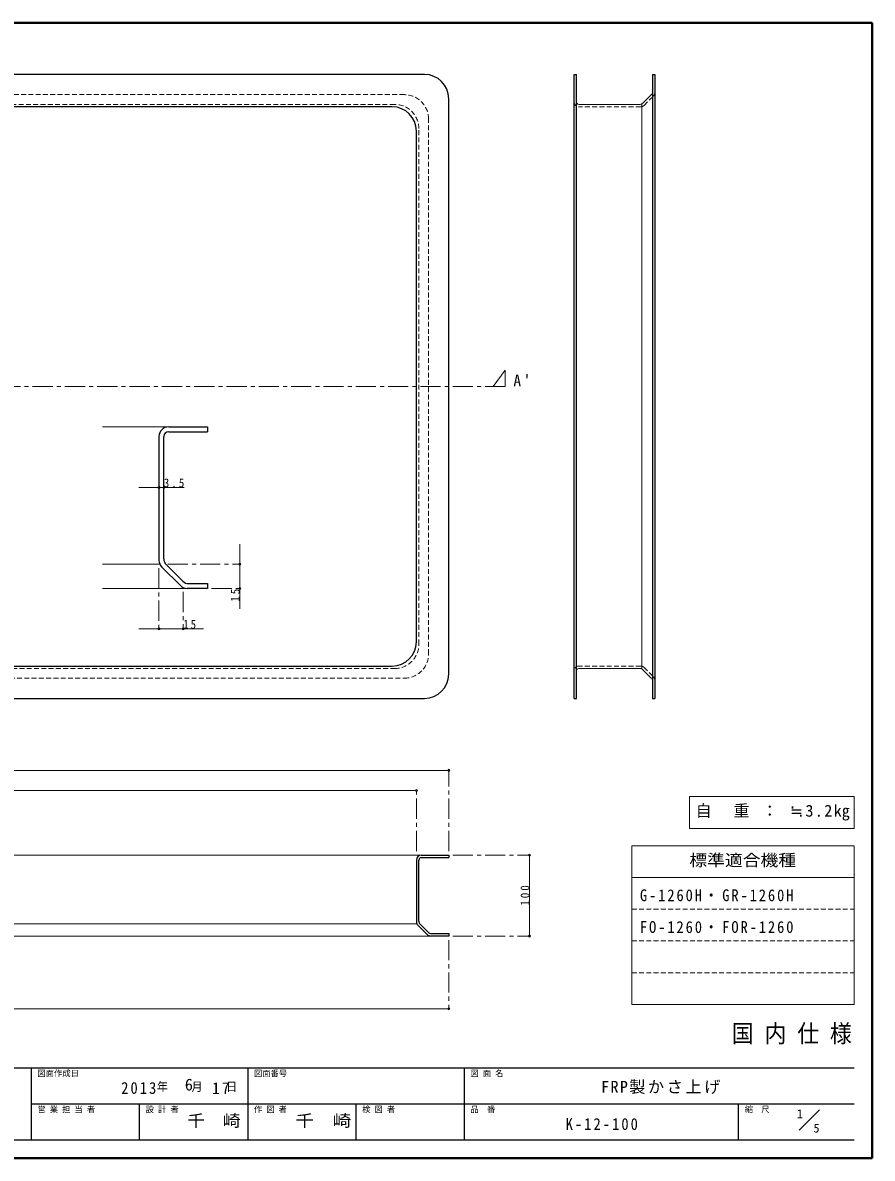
# Model space of a CAD drawing. Units: millimetres, scale not verified. Extents: x -1061 to 964, y -679 to 726.
# Drawn here: x -87 to 964, y -679 to 726 of the extents above; entities that cross this region are included whole.
import ezdxf
from ezdxf.enums import TextEntityAlignment as Align

# ---------------------------------------------------------------- set-up
doc = ezdxf.new("R2010")
doc.units = ezdxf.units.MM
doc.header["$LTSCALE"] = 5
doc.header["$PDMODE"] = 32
doc.header["$PDSIZE"] = 2.5
doc.linetypes.add('CHAIN1', pattern=[8, 5, -1, 1, -1])
doc.linetypes.add('DASHED1', pattern=[1.8, 1.2, -0.6])
doc.layers.add('0-0', color=7, linetype='Continuous', lineweight=18)
doc.styles.add('ＭＳ ゴシック', font='')
doc.styles.get('ＭＳ ゴシック').set_extended_font_data('MS Gothic')

msp = doc.modelspace()

# ---------------------------------------------------------------- linework, layer by layer
at = {"layer": '0-0', "color": 1, "lineweight": 40}
for p, q in [((963.599, 725.957), (-1061.401, 725.957)), ((963.599, -679.043), (963.599, 725.957)), ((963.599, -679.043), (-1061.401, -679.043))]:
    msp.add_line(p, q, dxfattribs=at)
at = {"layer": '0-0', "color": 5, "lineweight": 25}
for p, q in [((409.599, 661.957), (-902.401, 661.957)), ((594.599, 661.957), (597.599, 661.957)), ((594.599, -110.043), (594.599, 661.957)), ((597.599, -110.043), (597.599, 661.957)), ((691.599, 661.957), (694.599, 661.957)), ((691.599, 661.957), (691.599, -110.043)), ((694.599, 661.957), (694.599, -110.043)), ((369.599, 621.957), (-862.401, 621.957)), ((439.599, -80.043), (439.599, 631.957)), ((399.599, -40.043), (399.599, 591.957)), ((93.099, 225.957), (141.099, 225.957)), ((141.099, 225.957), (141.099, 219.957)), ((81.099, 213.957), (81.099, 60.927)), ((87.099, 62.584), (87.099, 213.957)), ((93.099, 219.957), (141.099, 219.957)), ((107.585, 29.471), (84.614, 52.442)), ((110.656, 34.886), (90.028, 55.513)), ((141.099, 25.957), (116.07, 25.957)), ((-862.401, -70.043), (369.599, -70.043)), ((-902.401, -110.043), (409.599, -110.043)), ((594.599, -110.043), (597.599, -110.043)), ((691.599, -110.043), (694.599, -110.043)), ((405.599, -304.043), (439.599, -304.043)), ((405.599, -307.043), (439.599, -307.043)), ((439.599, -304.043), (439.599, -307.043)), ((399.599, -310.043), (399.599, -386.558)), ((402.599, -385.73), (402.599, -310.043)), ((412.842, -402.286), (401.357, -390.801)), ((414.378, -399.579), (404.064, -389.265)), ((439.599, -404.043), (417.085, -404.043)), ((417.913, -401.043), (439.599, -401.043)), ((439.599, -401.043), (439.599, -404.043))]:
    msp.add_line(p, q, dxfattribs=at)
at = {"layer": '0-0', "color": 4, "linetype": 'DASHED1', "lineweight": 9}
for p, q in [((384.599, 636.957), (-877.401, 636.957)), ((681.357, 623.714), (692.842, 635.199)), ((677.114, 621.957), (600.599, 621.957)), ((414.599, -55.043), (414.599, 606.957)), ((677.114, -70.043), (600.599, -70.043)), ((681.357, -71.801), (692.842, -83.286)), ((-877.401, -85.043), (384.599, -85.043))]:
    msp.add_line(p, q, dxfattribs=at)
at = {"layer": '0-0'}
for p, q in [((690.135, 636.735), (679.821, 626.421)), ((676.286, 624.957), (600.599, 624.957)), ((676.286, -73.043), (600.599, -73.043)), ((690.135, -84.822), (679.821, -74.508)), ((872.988, -644.297), (898.242, -619.043))]:
    msp.add_line(p, q, dxfattribs=at)
at = {"layer": '0-0', "linetype": 'DASHED1'}
for p, q in [((372.599, 624.957), (-865.401, 624.957)), ((402.599, -43.043), (402.599, 594.957)), ((-865.401, -73.043), (372.599, -73.043)), ((666.099, -370.829), (941.099, -370.829)), ((666.099, -410.115), (941.099, -410.115)), ((666.099, -449.4), (941.099, -449.4))]:
    msp.add_line(p, q, dxfattribs=at)
at = {"layer": '0-0', "color": 4, "lineweight": 9}
for p, q in [((678.357, -73.492), (678.357, 625.406)), ((11.099, 225.957), (93.099, 225.957)), ((56.099, 150.957), (112.099, 150.957)), ((181.099, 80.957), (181.099, 0.957)), ((11.099, 55.957), (82.177, 55.957)), ((116.07, 25.957), (11.099, 25.957)), ((56.099, -24.043), (136.099, -24.043)), ((-932.401, -199.043), (439.599, -199.043)), ((-892.401, -224.043), (399.599, -224.043)), ((-898.401, -304.043), (405.599, -304.043)), ((539.599, -304.043), (539.599, -404.043)), ((-892.94, -389.043), (400.138, -389.043)), ((417.085, -404.043), (-909.886, -404.043)), ((-932.401, -494.043), (439.599, -494.043))]:
    msp.add_line(p, q, dxfattribs=at)
at = {"layer": '0-0', "color": 4, "linetype": 'CHAIN1', "lineweight": 9}
for p, q in [((509.599, 295.957), (494.599, 275.957)), ((509.599, 275.957), (509.599, 295.957)), ((509.599, 275.957), (-1002.401, 275.957)), ((81.099, 50.957), (81.099, -24.043)), ((91.98, 55.957), (181.099, 55.957)), ((111.099, 21.7), (111.099, -24.043)), ((146.099, 25.957), (181.099, 25.957)), ((439.599, -299.043), (439.599, -199.043)), ((399.599, -299.043), (399.599, -224.043)), ((444.599, -304.043), (539.599, -304.043)), ((444.599, -404.043), (539.599, -404.043)), ((439.599, -409.043), (439.599, -494.043))]:
    msp.add_line(p, q, dxfattribs=at)
at = {"layer": '0-0', "color": 3}
for p, q in [((737.528, -231.543), (941.099, -231.543)), ((737.528, -270.829), (737.528, -231.543)), ((941.099, -270.829), (941.099, -231.543)), ((737.528, -270.829), (941.099, -270.829)), ((666.099, -292.258), (941.099, -292.258)), ((666.099, -488.686), (666.099, -292.258)), ((941.099, -488.686), (941.099, -292.258)), ((666.099, -331.543), (941.099, -331.543)), ((666.099, -488.686), (941.099, -488.686))]:
    msp.add_line(p, q, dxfattribs=at)
at = {"layer": '0-0', "color": 6, "lineweight": 25}
for p, q in [((-1038.901, -567.258), (941.099, -567.258)), ((-76.758, -656.543), (-76.758, -567.258)), ((191.099, -567.258), (191.099, -656.543)), ((458.957, -656.543), (458.957, -567.258)), ((941.099, -611.9), (-76.758, -611.9)), ((57.171, -656.543), (57.171, -611.9)), ((325.028, -656.543), (325.028, -611.9)), ((798.242, -656.543), (798.242, -611.9)), ((941.099, -656.543), (-1038.901, -656.543))]:
    msp.add_line(p, q, dxfattribs=at)
at = {"layer": '0-0', "color": 5, "lineweight": 25}
msp.add_lwpolyline([(117.727, 31.957), (141.099, 31.957), (141.099, 25.957)], dxfattribs=at)
for centre, radius, start, end in [((409.599, 631.957), 30, 0, 90), ((369.599, 591.957), 30, 0, 90), ((93.099, 213.957), 12, 90, 180), ((93.099, 213.957), 6, 90, 180), ((93.099, 60.927), 12, 180, 225), ((97.099, 62.584), 10, 180, 225), ((116.07, 37.957), 12, 225, 270), ((117.727, 41.957), 10, 225, 270), ((369.599, -40.043), 30, 270, 0), ((409.599, -80.043), 30, 270, 0), ((405.599, -310.043), 6, 90, 180), ((405.599, -310.043), 3, 90, 180), ((405.599, -386.558), 6, 180, 225), ((407.599, -385.73), 5, 180, 225), ((417.085, -398.043), 6, 225, 270), ((417.913, -396.043), 5, 225, 270)]:
    msp.add_arc(centre, radius, start, end, dxfattribs=at)
at = {"layer": '0-0', "color": 4, "linetype": 'DASHED1', "lineweight": 9}
for centre, radius, start, end in [((384.599, 606.957), 30, 0, 90), ((688.599, 639.442), 6, 315, 0), ((600.599, 627.957), 6, 180, 270), ((677.114, 627.957), 6, 270, 315), ((384.599, -55.043), 30, 270, 0), ((600.599, -76.043), 6, 90, 180), ((677.114, -76.043), 6, 45, 90), ((688.599, -87.529), 6, 0, 45)]:
    msp.add_arc(centre, radius, start, end, dxfattribs=at)
at = {"layer": '0-0'}
for centre, radius, start, end in [((686.599, 640.27), 5, 315, 0), ((600.599, 627.957), 3, 180, 270), ((676.286, 629.957), 5, 270, 315), ((600.599, -76.043), 3, 90, 180), ((676.286, -78.043), 5, 45, 90), ((686.599, -88.357), 5, 0, 45)]:
    msp.add_arc(centre, radius, start, end, dxfattribs=at)
at = {"layer": '0-0', "linetype": 'DASHED1'}
for centre, start, end in [((372.599, 594.957), 0, 90), ((372.599, -43.043), 270, 0)]:
    msp.add_arc(centre, 30, start, end, dxfattribs=at)
at = {"layer": '0-0', "color": 4}
for p in [(81.099, 150.957), (87.099, 150.957), (181.099, 55.957), (181.099, 25.957), (81.099, -24.043), (111.099, -24.043), (439.599, -199.043), (399.599, -224.043), (539.599, -304.043), (539.599, -404.043), (439.599, -494.043)]:
    msp.add_point(p, dxfattribs=at)

# ---------------------------------------------------------------- texts
at = {"layer": '0-0', "style": 'ＭＳ ゴシック'}
for s, height, width, p in [('標準適合機種', 14.66, 1.1, (737.349, -321.9)), ('国 内 仕 様', 21.99, 0.9, (789.849, -542.258)), ('千\u3000崎', 14.66, 1.1, (116.099, -644.222)), ('千\u3000崎', 14.66, 1.15, (250.028, -644.222))]:
    msp.add_text(s, height=height, dxfattribs=dict(at, width=width)).set_placement(p, align=Align.BOTTOM_LEFT)
for s, height, p in [('図面作成日', 7.331, (-69.258, -579.758)), ('図面番号', 7.331, (198.599, -579.758)), ('図 面 名', 7.331, (466.457, -579.758)), ('6', 14.66, (113.099, -599.579)), ('営 業 担 当 者', 7.331, (-69.258, -624.4)), ('設 計 者', 7.331, (64.671, -624.4)), ('作 図 者', 7.331, (198.599, -624.4)), ('検 図 者', 7.331, (332.528, -624.4)), ('品\u3000番', 7.331, (466.457, -624.4)), ('縮\u3000尺', 7.331, (805.742, -624.4)), ('1', 11, (870.449, -632.805)), ('5', 11, (890.809, -650.495))]:
    msp.add_text(s, height=height, dxfattribs=at).set_placement(p, align=Align.BOTTOM_LEFT)
at = {"layer": '0-0', "attachment_point": 7, "style": 'ＭＳ ゴシック'}
for s, insert, char_height in [("\\T1.27;\\W0.95;A'", (519.599, 275.957), 14.66), ('\\T1.38;\\W0.9;3.5', (87.099, 150.957), 11), ('\\T1.36;\\W0.9;15', (111.099, -24.043), 11), ('\\T1.17;自\u3000重\\~：\\~≒3.2㎏', (744.939, -261.186), 14.66), ('\\T1.26;\\W0.9;G-1260H・GR-1260H', (676.099, -361.186), 14.66), ('\\T1.26;\\W0.9;FO-1260・FOR-1260', (676.099, -400.472), 14.66), ('\\T1.28;\\W0.9;2013', (34.349, -599.579), 14.66), ('\\T1.27;\\W0.9;年\\~\\~\\~月\\~\\~\\~日', (78.599, -597.079), 11), ('\\T1.27;\\W0.95;17', (146.849, -599.579), 14.66), ('\\T1.16;FRP製かさ上げ', (628.153, -599.579), 14.66), ('\\T1.28;\\W0.9;K-12-100', (584.224, -644.222), 14.66)]:
    msp.add_mtext(s, dxfattribs=dict(at, insert=insert, char_height=char_height))
at = {"layer": '0-0', "char_height": 11, "attachment_point": 7, "rotation": 90, "style": 'ＭＳ ゴシック'}
for s, insert in [('\\T1.36;\\W0.9;15', (181.099, 9.707)), ('\\T1.38;\\W0.9;100', (539.599, -366.543))]:
    msp.add_mtext(s, dxfattribs=dict(at, insert=insert))

doc.saveas('drawing.dxf')
